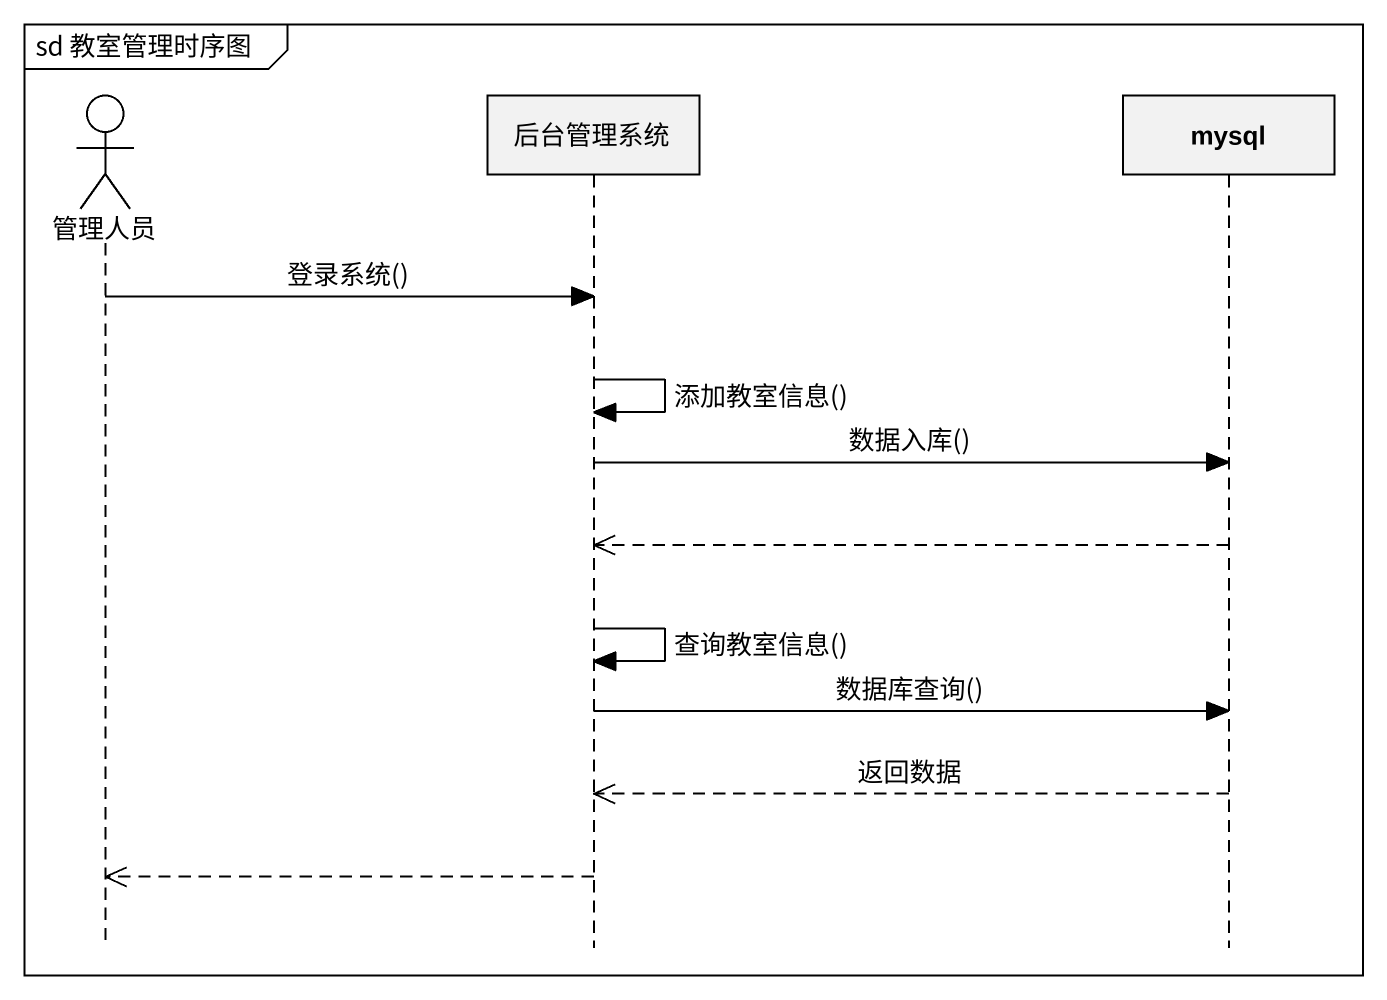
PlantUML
@startuml
mainframe sd 教室管理时序图
hide footbox
actor 管理人员
participant 后台管理系统
participant mysql

管理人员 -> 后台管理系统 : 登录系统()
后台管理系统 -> 后台管理系统 : 添加教室信息()
后台管理系统 -> mysql : 数据入库()
mysql -->> 后台管理系统
后台管理系统 -> 后台管理系统 : 查询教室信息()
后台管理系统 -> mysql : 数据库查询()
mysql -->> 后台管理系统 : 返回数据
后台管理系统 -->> 管理人员
@enduml
